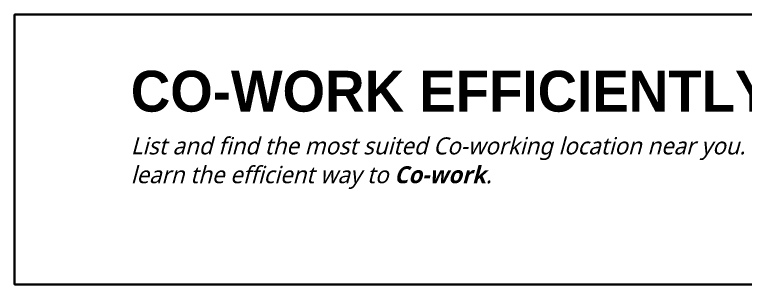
# Model space of a CAD drawing. Header units: inches. Extents: x -8 to 10100, y -1893 to 1161.
# Drawn here: x 0.3 to 456, y 414.2 to 582.5 of the extents above; entities that cross this region are included whole.
import ezdxf

# ---------------------------------------------------------------- set-up
doc = ezdxf.new("R2010")
doc.units = ezdxf.units.IN
doc.header["$MEASUREMENT"] = 0
doc.layers.add('Layer 1', color=7, linetype='Continuous')

# ---------------------------------------------------------------- blocks, each defined once
blk = doc.blocks.new('block 138')
at = {"layer": 'Layer 1', "color": 18, "lineweight": 35, "true_color": 0x010101}
blk.add_lwpolyline([(1024.28, 414.2), (0.3, 414.2), (0.3, 582.49), (1024.28, 582.49), (1024.28, 414.2)], dxfattribs=at)
at = {"layer": 'Layer 1', "color": 252, "true_color": 0x989898, "insert": (72.74, 521.6), "char_height": 25.488, "attachment_point": 7}
blk.add_mtext('\\fnevis|b1|i0|c0|p34;\\W1;CO-WORK EFFICIENTLY', dxfattribs=at)
at = {"layer": 'Layer 1', "color": 8, "true_color": 0x808080, "char_height": 10.62, "attachment_point": 7}
for s, insert in [('\\fRoboto Light|b0|i1|c0|p34;\\W1;List and find the most suited Co-working location near you. Share and ', (72.74, 491.72)), ('\\fRoboto Light|b0|i1|c0|p34;\\W1;learn the efficient way to\\fRoboto|b1|i1|c0|p34; Co-work\\fRoboto Light|b0|i1|c0|p34;.', (72.74, 473.72))]:
    blk.add_mtext(s, dxfattribs=dict(at, insert=insert))

msp = doc.modelspace()

# ---------------------------------------------------------------- block references
at = {"layer": 'Layer 1'}
msp.add_blockref('block 138', (0, 0), dxfattribs=at)

doc.saveas('drawing.dxf')
